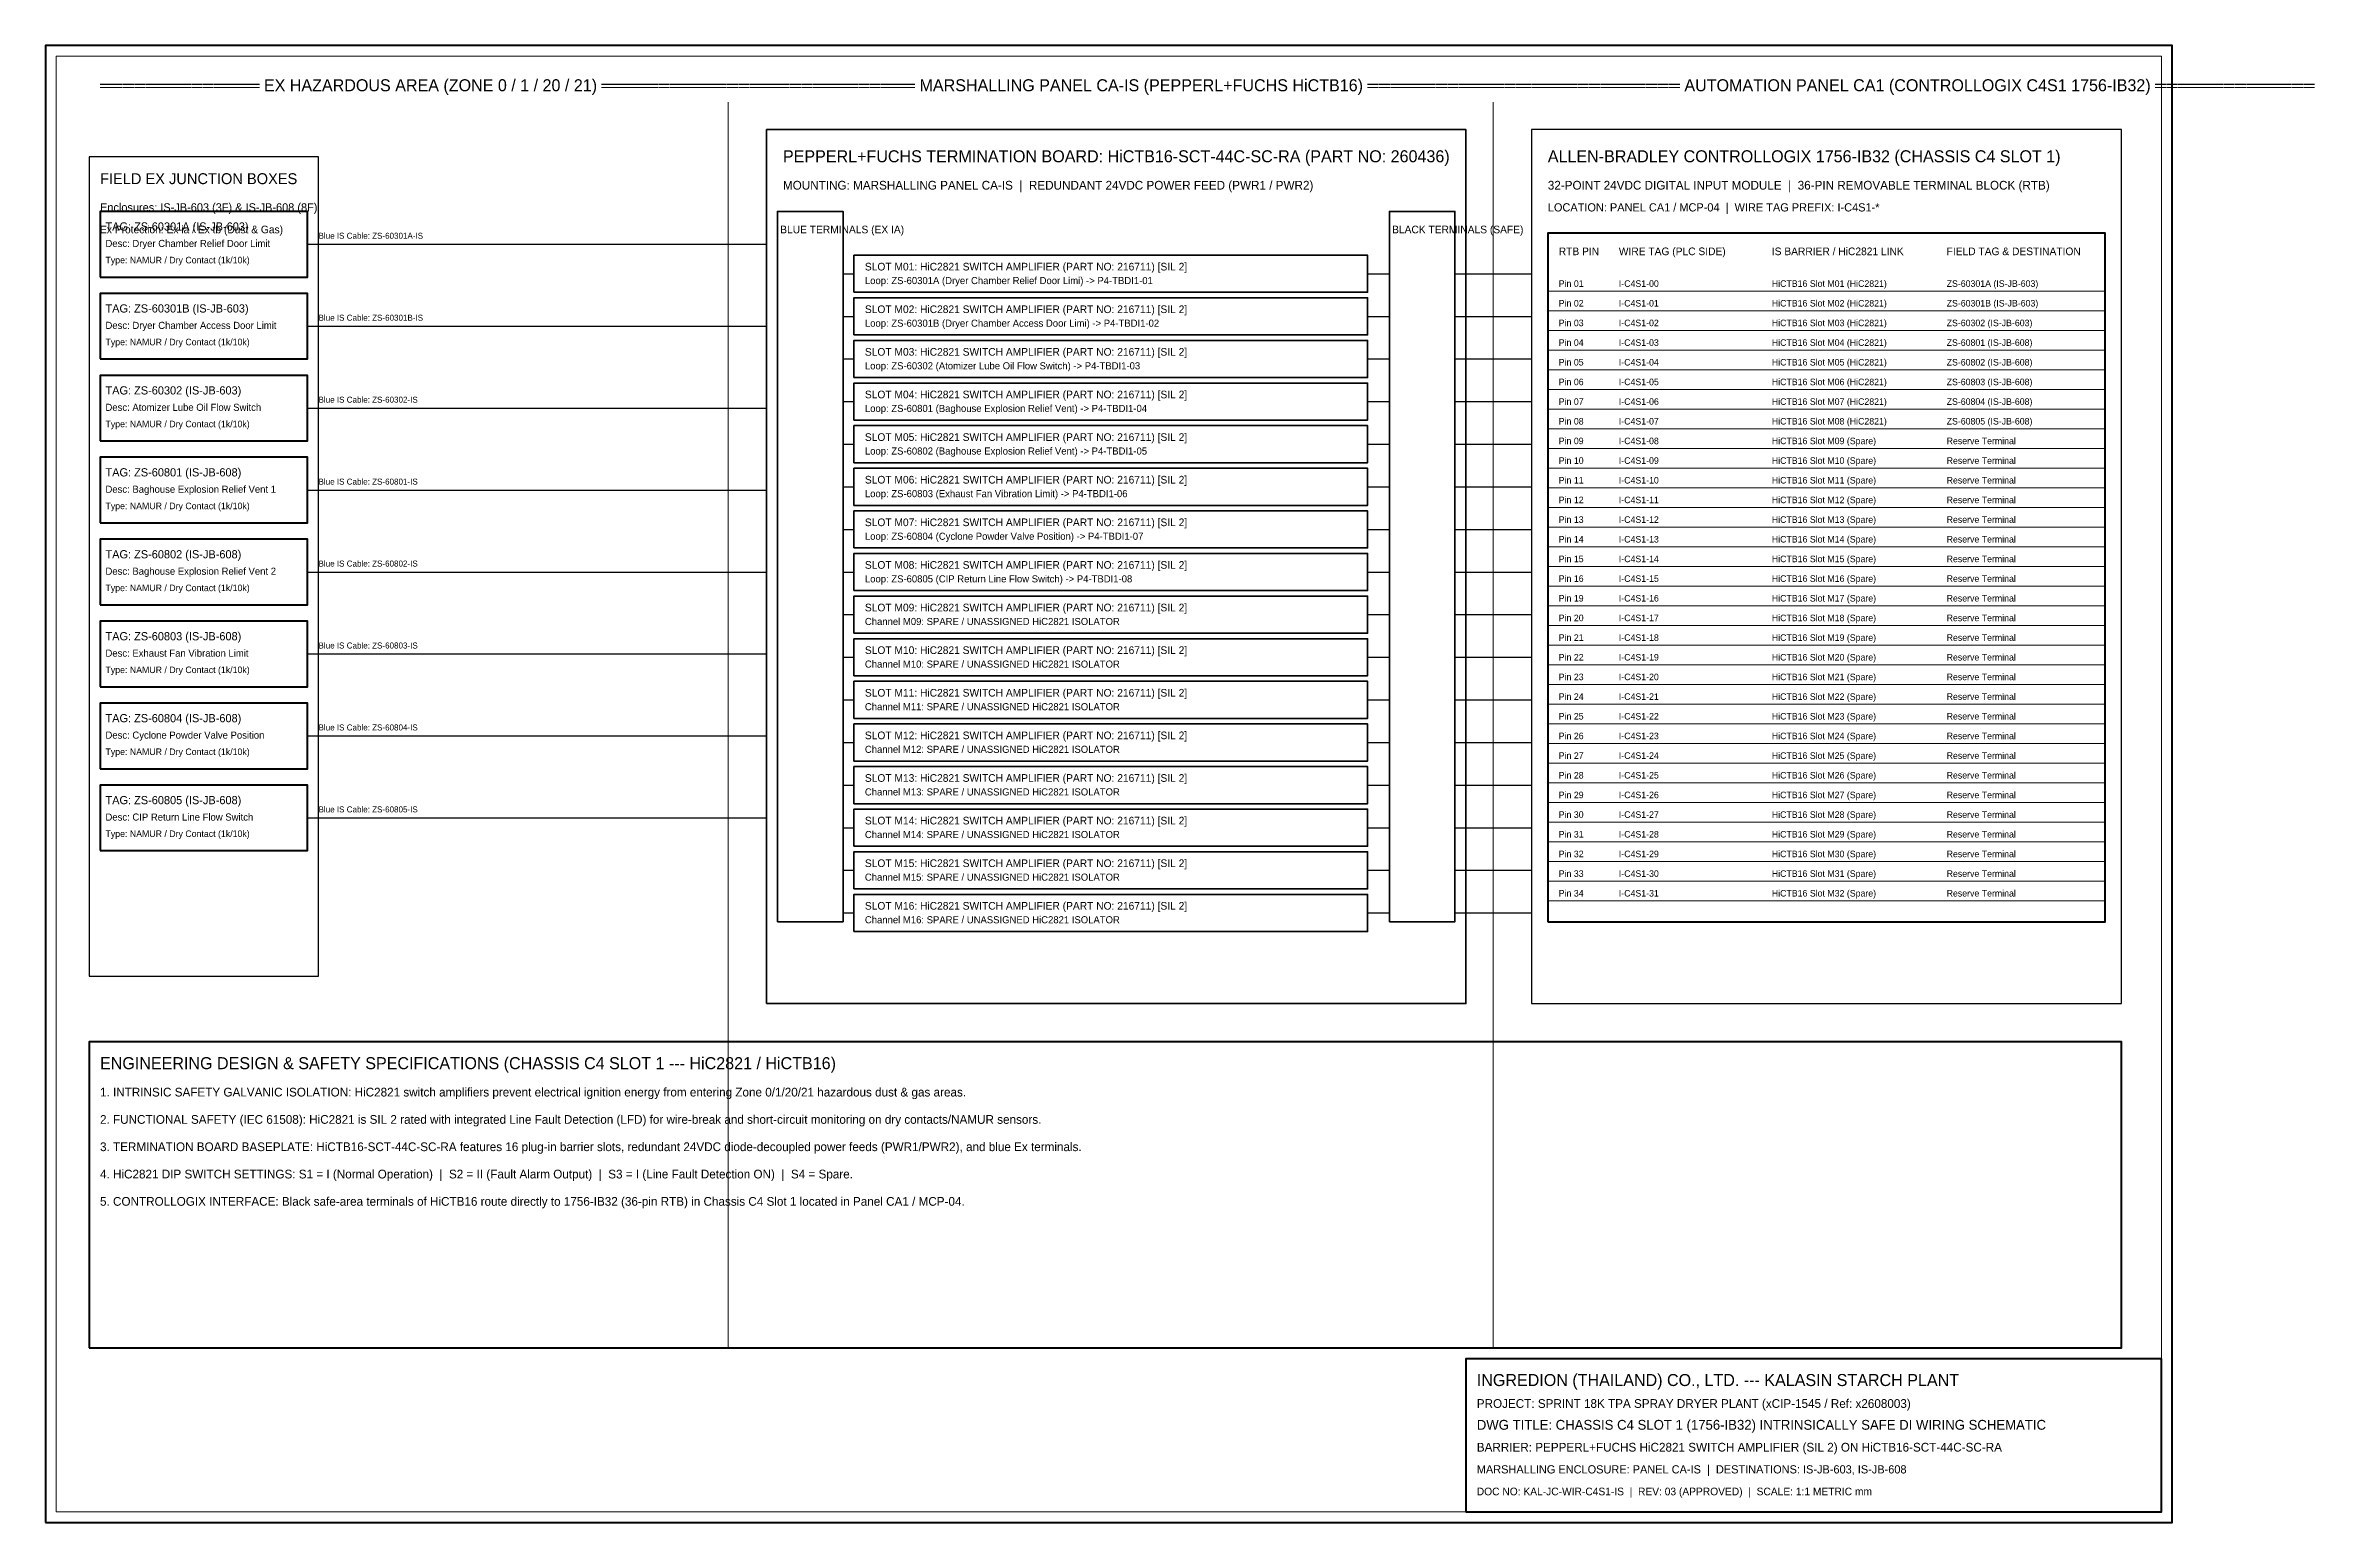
# Model space of a CAD drawing. Header units: metres. Extents: x 0 to 63893, y 0 to 18205.
# Drawn here: x 5000 to 9154, y 3600 to 6304 of the extents above; entities that cross this region are included whole.
import ezdxf

# ---------------------------------------------------------------- set-up
doc = ezdxf.new("R2010")
doc.units = ezdxf.units.M
for name, color, linetype, lineweight in [('0_BORDER', 7, 'Continuous', 70), ('HAZARDOUS_ZONE', 1, 'Continuous', 18), ('IE-EQUIP', 253, 'Continuous', 25), ('IE-WIRE', 7, 'Continuous', 25), ('IE-WIRE-BLACK', 7, 'Continuous', 25), ('IE-WIRE-BLUE', 5, 'Continuous', 25), ('IS_BARRIERS', 140, 'Continuous', 35), ('NOTATIONS', 8, 'Continuous', 18), ('TER-BLACK', 7, 'Continuous', 35), ('TER-BLUE', 5, 'Continuous', 35), ('TEXTS', 7, 'Continuous', 25), ('TEXTS-CYAN', 4, 'Continuous', 25), ('TEXTS-GREEN', 3, 'Continuous', 25), ('TEXTS-YELLOW', 2, 'Continuous', 25)]:
    doc.layers.add(name, color=color, linetype=linetype, lineweight=lineweight)

# ---------------------------------------------------------------- blocks, each defined once
blk = doc.blocks.new('BLK_C4S1')
at = {"layer": '0_BORDER'}
for points in [[(0, 0), (3893, 0), (3893, 2704), (0, 2704)], [(100, 2280), (480, 2280), (480, 2400), (100, 2400)], [(2750, 1100), (3770, 1100), (3770, 2360), (2750, 2360)], [(100, 2130), (480, 2130), (480, 2250), (100, 2250)], [(100, 1980), (480, 1980), (480, 2100), (100, 2100)], [(100, 1830), (480, 1830), (480, 1950), (100, 1950)], [(100, 1680), (480, 1680), (480, 1800), (100, 1800)], [(100, 1530), (480, 1530), (480, 1650), (100, 1650)], [(100, 1380), (480, 1380), (480, 1500), (100, 1500)], [(100, 1230), (480, 1230), (480, 1350), (100, 1350)], [(80, 320), (3800, 320), (3800, 880), (80, 880)], [(2600, 20), (3873, 20), (3873, 300), (2600, 300)]]:
    blk.add_lwpolyline(points, close=True, dxfattribs=at)
at = {"layer": 'HAZARDOUS_ZONE', "color": 1}
blk.add_line((1250, 320), (1250, 2600), dxfattribs=at)
at = {"layer": 'HAZARDOUS_ZONE', "color": 3}
blk.add_line((2650, 320), (2650, 2600), dxfattribs=at)
at = {"layer": 'IE-EQUIP'}
for points in [[(2720, 950), (3800, 950), (3800, 2550), (2720, 2550)], [(80, 1000), (500, 1000), (500, 2500), (80, 2500)]]:
    blk.add_lwpolyline(points, close=True, dxfattribs=at)
at = {"layer": 'IE-WIRE'}
for p, q in [((2580, 2286), (2720, 2286)), ((2580, 2208), (2720, 2208)), ((2580, 2130), (2720, 2130)), ((2580, 2052), (2720, 2052)), ((2580, 1974), (2720, 1974)), ((2580, 1896), (2720, 1896)), ((2580, 1818), (2720, 1818)), ((2580, 1740), (2720, 1740)), ((2580, 1662), (2720, 1662)), ((2580, 1584), (2720, 1584)), ((2580, 1506), (2720, 1506)), ((2580, 1428), (2720, 1428)), ((2580, 1350), (2720, 1350)), ((2580, 1272), (2720, 1272)), ((2580, 1194), (2720, 1194)), ((2580, 1116), (2720, 1116))]:
    blk.add_line(p, q, dxfattribs=at)
at = {"layer": 'IE-WIRE-BLACK'}
for p, q in [((2420, 2286), (2460, 2286)), ((2420, 2208), (2460, 2208)), ((2420, 2130), (2460, 2130)), ((2420, 2052), (2460, 2052)), ((2420, 1974), (2460, 1974)), ((2420, 1896), (2460, 1896)), ((2420, 1818), (2460, 1818)), ((2420, 1740), (2460, 1740)), ((2420, 1662), (2460, 1662)), ((2420, 1584), (2460, 1584)), ((2420, 1506), (2460, 1506)), ((2420, 1428), (2460, 1428)), ((2420, 1350), (2460, 1350)), ((2420, 1272), (2460, 1272)), ((2420, 1194), (2460, 1194)), ((2420, 1116), (2460, 1116))]:
    blk.add_line(p, q, dxfattribs=at)
at = {"layer": 'IE-WIRE-BLUE'}
for p, q in [((480, 2340), (1320, 2340)), ((1460, 2286), (1480, 2286)), ((1460, 2208), (1480, 2208)), ((480, 2190), (1320, 2190)), ((1460, 2130), (1480, 2130)), ((480, 2040), (1320, 2040)), ((1460, 2052), (1480, 2052)), ((1460, 1974), (1480, 1974)), ((480, 1890), (1320, 1890)), ((1460, 1896), (1480, 1896)), ((1460, 1818), (1480, 1818)), ((480, 1740), (1320, 1740)), ((1460, 1740), (1480, 1740)), ((1460, 1662), (1480, 1662)), ((480, 1590), (1320, 1590)), ((1460, 1584), (1480, 1584)), ((1460, 1506), (1480, 1506)), ((480, 1440), (1320, 1440)), ((1460, 1428), (1480, 1428)), ((1460, 1350), (1480, 1350)), ((480, 1290), (1320, 1290)), ((1460, 1272), (1480, 1272)), ((1460, 1194), (1480, 1194)), ((1460, 1116), (1480, 1116))]:
    blk.add_line(p, q, dxfattribs=at)
at = {"layer": 'IS_BARRIERS'}
for points in [[(1320, 950), (2600, 950), (2600, 2550), (1320, 2550)], [(1480, 2252), (2420, 2252), (2420, 2320), (1480, 2320)], [(1480, 2174), (2420, 2174), (2420, 2242), (1480, 2242)], [(1480, 2096), (2420, 2096), (2420, 2164), (1480, 2164)], [(1480, 2018), (2420, 2018), (2420, 2086), (1480, 2086)], [(1480, 1940), (2420, 1940), (2420, 2008), (1480, 2008)], [(1480, 1862), (2420, 1862), (2420, 1930), (1480, 1930)], [(1480, 1784), (2420, 1784), (2420, 1852), (1480, 1852)], [(1480, 1706), (2420, 1706), (2420, 1774), (1480, 1774)], [(1480, 1628), (2420, 1628), (2420, 1696), (1480, 1696)], [(1480, 1550), (2420, 1550), (2420, 1618), (1480, 1618)], [(1480, 1472), (2420, 1472), (2420, 1540), (1480, 1540)], [(1480, 1394), (2420, 1394), (2420, 1462), (1480, 1462)], [(1480, 1316), (2420, 1316), (2420, 1384), (1480, 1384)], [(1480, 1238), (2420, 1238), (2420, 1306), (1480, 1306)], [(1480, 1160), (2420, 1160), (2420, 1228), (1480, 1228)], [(1480, 1082), (2420, 1082), (2420, 1150), (1480, 1150)]]:
    blk.add_lwpolyline(points, close=True, dxfattribs=at)
at = {"layer": 'NOTATIONS'}
for p, q in [((2750, 2254), (3770, 2254)), ((2750, 2218), (3770, 2218)), ((2750, 2182), (3770, 2182)), ((2750, 2146), (3770, 2146)), ((2750, 2110), (3770, 2110)), ((2750, 2074), (3770, 2074)), ((2750, 2038), (3770, 2038)), ((2750, 2002), (3770, 2002)), ((2750, 1966), (3770, 1966)), ((2750, 1930), (3770, 1930)), ((2750, 1894), (3770, 1894)), ((2750, 1858), (3770, 1858)), ((2750, 1822), (3770, 1822)), ((2750, 1786), (3770, 1786)), ((2750, 1750), (3770, 1750)), ((2750, 1714), (3770, 1714)), ((2750, 1678), (3770, 1678)), ((2750, 1642), (3770, 1642)), ((2750, 1606), (3770, 1606)), ((2750, 1570), (3770, 1570)), ((2750, 1534), (3770, 1534)), ((2750, 1498), (3770, 1498)), ((2750, 1462), (3770, 1462)), ((2750, 1426), (3770, 1426)), ((2750, 1390), (3770, 1390)), ((2750, 1354), (3770, 1354)), ((2750, 1318), (3770, 1318)), ((2750, 1282), (3770, 1282)), ((2750, 1246), (3770, 1246)), ((2750, 1210), (3770, 1210)), ((2750, 1174), (3770, 1174)), ((2750, 1138), (3770, 1138))]:
    blk.add_line(p, q, dxfattribs=at)
blk.add_lwpolyline([(20, 20), (3873, 20), (3873, 2684), (20, 2684)], close=True, dxfattribs=at)
at = {"layer": 'TER-BLACK'}
blk.add_lwpolyline([(2460, 1100), (2580, 1100), (2580, 2400), (2460, 2400)], close=True, dxfattribs=at)
at = {"layer": 'TER-BLUE'}
blk.add_lwpolyline([(1340, 1100), (1460, 1100), (1460, 2400), (1340, 2400)], close=True, dxfattribs=at)
at = {"layer": 'NOTATIONS'}
for s, height, p in [('Ex Protection: Ex ia / Ex tb (Dust & Gas)', 14, (100, 2360)), ('Channel M09: SPARE / UNASSIGNED HiC2821 ISOLATOR', 13, (1500, 1643)), ('Channel M10: SPARE / UNASSIGNED HiC2821 ISOLATOR', 13, (1500, 1565)), ('Channel M11: SPARE / UNASSIGNED HiC2821 ISOLATOR', 13, (1500, 1487)), ('Channel M12: SPARE / UNASSIGNED HiC2821 ISOLATOR', 13, (1500, 1409)), ('Channel M13: SPARE / UNASSIGNED HiC2821 ISOLATOR', 13, (1500, 1331)), ('Channel M14: SPARE / UNASSIGNED HiC2821 ISOLATOR', 13, (1500, 1253)), ('Channel M15: SPARE / UNASSIGNED HiC2821 ISOLATOR', 13, (1500, 1175)), ('Channel M16: SPARE / UNASSIGNED HiC2821 ISOLATOR', 13, (1500, 1097)), ('DOC NO: KAL-JC-WIR-C4S1-IS  |  REV: 03 (APPROVED)  |  SCALE: 1:1 METRIC mm', 14, (2620, 50))]:
    blk.add_text(s, height=height, dxfattribs=at).set_placement(p)
at = {"layer": 'TEXTS'}
for s, height, p in [('Desc: Dryer Chamber Relief Door Limit', 13, (110, 2335)), ('FIELD TAG & DESTINATION', 14, (3480, 2320)), ('Loop: ZS-60301A (Dryer Chamber Relief Door Limi) -> P4-TBDI1-01', 13, (1500, 2267)), ('Pin 01', 12, (2770, 2262)), ('Loop: ZS-60301B (Dryer Chamber Access Door Limi) -> P4-TBDI1-02', 13, (1500, 2189)), ('Pin 02', 12, (2770, 2226)), ('Pin 03', 12, (2770, 2190)), ('Desc: Dryer Chamber Access Door Limit', 13, (110, 2185)), ('Pin 04', 12, (2770, 2154)), ('Loop: ZS-60302 (Atomizer Lube Oil Flow Switch) -> P4-TBDI1-03', 13, (1500, 2111)), ('Pin 05', 12, (2770, 2118)), ('Pin 06', 12, (2770, 2082)), ('Desc: Atomizer Lube Oil Flow Switch', 13, (110, 2035)), ('Loop: ZS-60801 (Baghouse Explosion Relief Vent) -> P4-TBDI1-04', 13, (1500, 2033)), ('Pin 07', 12, (2770, 2046)), ('Pin 08', 12, (2770, 2010)), ('Loop: ZS-60802 (Baghouse Explosion Relief Vent) -> P4-TBDI1-05', 13, (1500, 1955)), ('Pin 09', 12, (2770, 1974)), ('Pin 10', 12, (2770, 1938)), ('Pin 11', 12, (2770, 1902)), ('Desc: Baghouse Explosion Relief Vent 1', 13, (110, 1885)), ('Loop: ZS-60803 (Exhaust Fan Vibration Limit) -> P4-TBDI1-06', 13, (1500, 1877)), ('Pin 12', 12, (2770, 1866)), ('Pin 13', 12, (2770, 1830)), ('Loop: ZS-60804 (Cyclone Powder Valve Position) -> P4-TBDI1-07', 13, (1500, 1799)), ('Pin 14', 12, (2770, 1794)), ('Desc: Baghouse Explosion Relief Vent 2', 13, (110, 1735)), ('Pin 15', 12, (2770, 1758)), ('Loop: ZS-60805 (CIP Return Line Flow Switch) -> P4-TBDI1-08', 13, (1500, 1721)), ('Pin 16', 12, (2770, 1722)), ('Pin 19', 12, (2770, 1686)), ('Pin 20', 12, (2770, 1650)), ('Pin 21', 12, (2770, 1614)), ('Desc: Exhaust Fan Vibration Limit', 13, (110, 1585)), ('Pin 22', 12, (2770, 1578)), ('Pin 23', 12, (2770, 1542)), ('Pin 24', 12, (2770, 1506)), ('Pin 25', 12, (2770, 1470)), ('Desc: Cyclone Powder Valve Position', 13, (110, 1435)), ('Pin 26', 12, (2770, 1434)), ('Pin 27', 12, (2770, 1398)), ('Pin 28', 12, (2770, 1362)), ('Pin 29', 12, (2770, 1326)), ('Desc: CIP Return Line Flow Switch', 13, (110, 1285)), ('Pin 30', 12, (2770, 1290)), ('Pin 31', 12, (2770, 1254)), ('Pin 32', 12, (2770, 1218)), ('Pin 33', 12, (2770, 1182)), ('Pin 34', 12, (2770, 1146)), ('1. INTRINSIC SAFETY GALVANIC ISOLATION: HiC2821 switch amplifiers prevent electrical ignition energy from entering Zone 0/1/20/21 hazardous dust & gas areas.', 16, (100, 780)), ('5. CONTROLLOGIX INTERFACE: Black safe-area terminals of HiCTB16 route directly to 1756-IB32 (36-pin RTB) in Chassis C4 Slot 1 located in Panel CA1 / MCP-04.', 16, (100, 580)), ('DWG TITLE: CHASSIS C4 SLOT 1 (1756-IB32) INTRINSICALLY SAFE DI WIRING SCHEMATIC', 18, (2620, 170))]:
    blk.add_text(s, height=height, dxfattribs=at).set_placement(p)
at = {"layer": 'TEXTS-CYAN'}
for s, height, p in [('══════════════ MARSHALLING PANEL CA-IS (PEPPERL+FUCHS HiCTB16) ══════════════', 22, (1300, 2620)), ('PEPPERL+FUCHS TERMINATION BOARD: HiCTB16-SCT-44C-SC-RA (PART NO: 260436)', 22, (1350, 2490)), ('Enclosures: IS-JB-603 (3F) & IS-JB-608 (8F)', 15, (100, 2400)), ('LOCATION: PANEL CA1 / MCP-04  |  WIRE TAG PREFIX: I-C4S1-*', 15, (2750, 2400)), ('BLACK TERMINALS (SAFE)', 14, (2465, 2360)), ('Blue IS Cable: ZS-60301A-IS', 11, (500, 2350)), ('WIRE TAG (PLC SIDE)', 14, (2880, 2320)), ('Type: NAMUR / Dry Contact (1k/10k)', 12, (110, 2305)), ('I-C4S1-00', 12, (2880, 2262)), ('Blue IS Cable: ZS-60301B-IS', 11, (500, 2200)), ('I-C4S1-01', 12, (2880, 2226)), ('I-C4S1-02', 12, (2880, 2190)), ('Type: NAMUR / Dry Contact (1k/10k)', 12, (110, 2155)), ('I-C4S1-03', 12, (2880, 2154)), ('I-C4S1-04', 12, (2880, 2118)), ('I-C4S1-05', 12, (2880, 2082)), ('Blue IS Cable: ZS-60302-IS', 11, (500, 2050)), ('I-C4S1-06', 12, (2880, 2046)), ('Type: NAMUR / Dry Contact (1k/10k)', 12, (110, 2005)), ('I-C4S1-07', 12, (2880, 2010)), ('I-C4S1-08', 12, (2880, 1974)), ('Blue IS Cable: ZS-60801-IS', 11, (500, 1900)), ('I-C4S1-09', 12, (2880, 1938)), ('I-C4S1-10', 12, (2880, 1902)), ('I-C4S1-11', 12, (2880, 1866)), ('Type: NAMUR / Dry Contact (1k/10k)', 12, (110, 1855)), ('I-C4S1-12', 12, (2880, 1830)), ('I-C4S1-13', 12, (2880, 1794)), ('Blue IS Cable: ZS-60802-IS', 11, (500, 1750)), ('I-C4S1-14', 12, (2880, 1758)), ('Type: NAMUR / Dry Contact (1k/10k)', 12, (110, 1705)), ('I-C4S1-15', 12, (2880, 1722)), ('I-C4S1-16', 12, (2880, 1686)), ('I-C4S1-17', 12, (2880, 1650)), ('I-C4S1-18', 12, (2880, 1614)), ('Blue IS Cable: ZS-60803-IS', 11, (500, 1600)), ('I-C4S1-19', 12, (2880, 1578)), ('Type: NAMUR / Dry Contact (1k/10k)', 12, (110, 1555)), ('I-C4S1-20', 12, (2880, 1542)), ('I-C4S1-21', 12, (2880, 1506)), ('Blue IS Cable: ZS-60804-IS', 11, (500, 1450)), ('I-C4S1-22', 12, (2880, 1470)), ('Type: NAMUR / Dry Contact (1k/10k)', 12, (110, 1405)), ('I-C4S1-23', 12, (2880, 1434)), ('I-C4S1-24', 12, (2880, 1398)), ('I-C4S1-25', 12, (2880, 1362)), ('I-C4S1-26', 12, (2880, 1326)), ('Blue IS Cable: ZS-60805-IS', 11, (500, 1300)), ('I-C4S1-27', 12, (2880, 1290)), ('Type: NAMUR / Dry Contact (1k/10k)', 12, (110, 1255)), ('I-C4S1-28', 12, (2880, 1254)), ('I-C4S1-29', 12, (2880, 1218)), ('I-C4S1-30', 12, (2880, 1182)), ('I-C4S1-31', 12, (2880, 1146)), ('3. TERMINATION BOARD BASEPLATE: HiCTB16-SCT-44C-SC-RA features 16 plug-in barrier slots, redundant 24VDC diode-decoupled power feeds (PWR1/PWR2), and blue Ex terminals.', 16, (100, 680)), ('PROJECT: SPRINT 18K TPA SPRAY DRYER PLANT (xCIP-1545 / Ref: x2608003)', 16, (2620, 210))]:
    blk.add_text(s, height=height, dxfattribs=at).set_placement(p)
at = {"layer": 'TEXTS-GREEN'}
for s, height, p in [('══════════════ AUTOMATION PANEL CA1 (CONTROLLOGIX C4S1 1756-IB32) ══════════════', 22, (2700, 2620)), ('ALLEN-BRADLEY CONTROLLOGIX 1756-IB32 (CHASSIS C4 SLOT 1)', 22, (2750, 2490)), ('IS BARRIER / HiC2821 LINK', 14, (3160, 2320)), ('SLOT M01: HiC2821 SWITCH AMPLIFIER (PART NO: 216711) [SIL 2]', 14, (1500, 2292)), ('HiCTB16 Slot M01 (HiC2821)', 12, (3160, 2262)), ('SLOT M02: HiC2821 SWITCH AMPLIFIER (PART NO: 216711) [SIL 2]', 14, (1500, 2214)), ('HiCTB16 Slot M02 (HiC2821)', 12, (3160, 2226)), ('HiCTB16 Slot M03 (HiC2821)', 12, (3160, 2190)), ('HiCTB16 Slot M04 (HiC2821)', 12, (3160, 2154)), ('SLOT M03: HiC2821 SWITCH AMPLIFIER (PART NO: 216711) [SIL 2]', 14, (1500, 2136)), ('HiCTB16 Slot M05 (HiC2821)', 12, (3160, 2118)), ('HiCTB16 Slot M06 (HiC2821)', 12, (3160, 2082)), ('SLOT M04: HiC2821 SWITCH AMPLIFIER (PART NO: 216711) [SIL 2]', 14, (1500, 2058)), ('HiCTB16 Slot M07 (HiC2821)', 12, (3160, 2046)), ('SLOT M05: HiC2821 SWITCH AMPLIFIER (PART NO: 216711) [SIL 2]', 14, (1500, 1980)), ('HiCTB16 Slot M08 (HiC2821)', 12, (3160, 2010)), ('HiCTB16 Slot M09 (Spare)', 12, (3160, 1974)), ('SLOT M06: HiC2821 SWITCH AMPLIFIER (PART NO: 216711) [SIL 2]', 14, (1500, 1902)), ('HiCTB16 Slot M10 (Spare)', 12, (3160, 1938)), ('HiCTB16 Slot M11 (Spare)', 12, (3160, 1902)), ('HiCTB16 Slot M12 (Spare)', 12, (3160, 1866)), ('SLOT M07: HiC2821 SWITCH AMPLIFIER (PART NO: 216711) [SIL 2]', 14, (1500, 1824)), ('HiCTB16 Slot M13 (Spare)', 12, (3160, 1830)), ('HiCTB16 Slot M14 (Spare)', 12, (3160, 1794)), ('SLOT M08: HiC2821 SWITCH AMPLIFIER (PART NO: 216711) [SIL 2]', 14, (1500, 1746)), ('HiCTB16 Slot M15 (Spare)', 12, (3160, 1758)), ('HiCTB16 Slot M16 (Spare)', 12, (3160, 1722)), ('SLOT M09: HiC2821 SWITCH AMPLIFIER (PART NO: 216711) [SIL 2]', 14, (1500, 1668)), ('HiCTB16 Slot M17 (Spare)', 12, (3160, 1686)), ('HiCTB16 Slot M18 (Spare)', 12, (3160, 1650)), ('HiCTB16 Slot M19 (Spare)', 12, (3160, 1614)), ('SLOT M10: HiC2821 SWITCH AMPLIFIER (PART NO: 216711) [SIL 2]', 14, (1500, 1590)), ('HiCTB16 Slot M20 (Spare)', 12, (3160, 1578)), ('HiCTB16 Slot M21 (Spare)', 12, (3160, 1542)), ('SLOT M11: HiC2821 SWITCH AMPLIFIER (PART NO: 216711) [SIL 2]', 14, (1500, 1512)), ('HiCTB16 Slot M22 (Spare)', 12, (3160, 1506)), ('HiCTB16 Slot M23 (Spare)', 12, (3160, 1470)), ('SLOT M12: HiC2821 SWITCH AMPLIFIER (PART NO: 216711) [SIL 2]', 14, (1500, 1434)), ('HiCTB16 Slot M24 (Spare)', 12, (3160, 1434)), ('SLOT M13: HiC2821 SWITCH AMPLIFIER (PART NO: 216711) [SIL 2]', 14, (1500, 1356)), ('HiCTB16 Slot M25 (Spare)', 12, (3160, 1398)), ('HiCTB16 Slot M26 (Spare)', 12, (3160, 1362)), ('HiCTB16 Slot M27 (Spare)', 12, (3160, 1326)), ('SLOT M14: HiC2821 SWITCH AMPLIFIER (PART NO: 216711) [SIL 2]', 14, (1500, 1278)), ('HiCTB16 Slot M28 (Spare)', 12, (3160, 1290)), ('HiCTB16 Slot M29 (Spare)', 12, (3160, 1254)), ('SLOT M15: HiC2821 SWITCH AMPLIFIER (PART NO: 216711) [SIL 2]', 14, (1500, 1200)), ('HiCTB16 Slot M30 (Spare)', 12, (3160, 1218)), ('HiCTB16 Slot M31 (Spare)', 12, (3160, 1182)), ('SLOT M16: HiC2821 SWITCH AMPLIFIER (PART NO: 216711) [SIL 2]', 14, (1500, 1122)), ('HiCTB16 Slot M32 (Spare)', 12, (3160, 1146)), ('2. FUNCTIONAL SAFETY (IEC 61508): HiC2821 is SIL 2 rated with integrated Line Fault Detection (LFD) for wire-break and short-circuit monitoring on dry contacts/NAMUR sensors.', 16, (100, 730)), ('BARRIER: PEPPERL+FUCHS HiC2821 SWITCH AMPLIFIER (SIL 2) ON HiCTB16-SCT-44C-SC-RA', 16, (2620, 130))]:
    blk.add_text(s, height=height, dxfattribs=at).set_placement(p)
at = {"layer": 'TEXTS-YELLOW'}
for s, height, p in [('══════════════ EX HAZARDOUS AREA (ZONE 0 / 1 / 20 / 21) ══════════════', 22, (100, 2620)), ('FIELD EX JUNCTION BOXES', 20, (100, 2450)), ('MOUNTING: MARSHALLING PANEL CA-IS  |  REDUNDANT 24VDC POWER FEED (PWR1 / PWR2)', 16, (1350, 2440)), ('32-POINT 24VDC DIGITAL INPUT MODULE  |  36-PIN REMOVABLE TERMINAL BLOCK (RTB)', 16, (2750, 2440)), ('TAG: ZS-60301A (IS-JB-603)', 15, (110, 2365)), ('BLUE TERMINALS (EX IA)', 14, (1345, 2360)), ('RTB PIN', 14, (2770, 2320)), ('ZS-60301A (IS-JB-603)', 12, (3480, 2262)), ('TAG: ZS-60301B (IS-JB-603)', 15, (110, 2215)), ('ZS-60301B (IS-JB-603)', 12, (3480, 2226)), ('ZS-60302 (IS-JB-603)', 12, (3480, 2190)), ('ZS-60801 (IS-JB-608)', 12, (3480, 2154)), ('ZS-60802 (IS-JB-608)', 12, (3480, 2118)), ('TAG: ZS-60302 (IS-JB-603)', 15, (110, 2065)), ('ZS-60803 (IS-JB-608)', 12, (3480, 2082)), ('ZS-60804 (IS-JB-608)', 12, (3480, 2046)), ('ZS-60805 (IS-JB-608)', 12, (3480, 2010)), ('Reserve Terminal', 12, (3480, 1974)), ('TAG: ZS-60801 (IS-JB-608)', 15, (110, 1915)), ('Reserve Terminal', 12, (3480, 1938)), ('Reserve Terminal', 12, (3480, 1902)), ('Reserve Terminal', 12, (3480, 1866)), ('Reserve Terminal', 12, (3480, 1830)), ('Reserve Terminal', 12, (3480, 1794)), ('TAG: ZS-60802 (IS-JB-608)', 15, (110, 1765)), ('Reserve Terminal', 12, (3480, 1758)), ('Reserve Terminal', 12, (3480, 1722)), ('Reserve Terminal', 12, (3480, 1686)), ('Reserve Terminal', 12, (3480, 1650)), ('TAG: ZS-60803 (IS-JB-608)', 15, (110, 1615)), ('Reserve Terminal', 12, (3480, 1614)), ('Reserve Terminal', 12, (3480, 1578)), ('Reserve Terminal', 12, (3480, 1542)), ('Reserve Terminal', 12, (3480, 1506)), ('TAG: ZS-60804 (IS-JB-608)', 15, (110, 1465)), ('Reserve Terminal', 12, (3480, 1470)), ('Reserve Terminal', 12, (3480, 1434)), ('Reserve Terminal', 12, (3480, 1398)), ('Reserve Terminal', 12, (3480, 1362)), ('TAG: ZS-60805 (IS-JB-608)', 15, (110, 1315)), ('Reserve Terminal', 12, (3480, 1326)), ('Reserve Terminal', 12, (3480, 1290)), ('Reserve Terminal', 12, (3480, 1254)), ('Reserve Terminal', 12, (3480, 1218)), ('Reserve Terminal', 12, (3480, 1182)), ('Reserve Terminal', 12, (3480, 1146)), ('ENGINEERING DESIGN & SAFETY SPECIFICATIONS (CHASSIS C4 SLOT 1 --- HiC2821 / HiCTB16)', 22, (100, 830)), ('4. HiC2821 DIP SWITCH SETTINGS: S1 = I (Normal Operation)  |  S2 = II (Fault Alarm Output)  |  S3 = I (Line Fault Detection ON)  |  S4 = Spare.', 16, (100, 630)), ('INGREDION (THAILAND) CO., LTD. --- KALASIN STARCH PLANT', 22, (2620, 250)), ('MARSHALLING ENCLOSURE: PANEL CA-IS  |  DESTINATIONS: IS-JB-603, IS-JB-608', 15, (2620, 90))]:
    blk.add_text(s, height=height, dxfattribs=at).set_placement(p)

msp = doc.modelspace()

# ---------------------------------------------------------------- block references
msp.add_blockref('BLK_C4S1', (5000, 3600))

doc.saveas('drawing.dxf')
